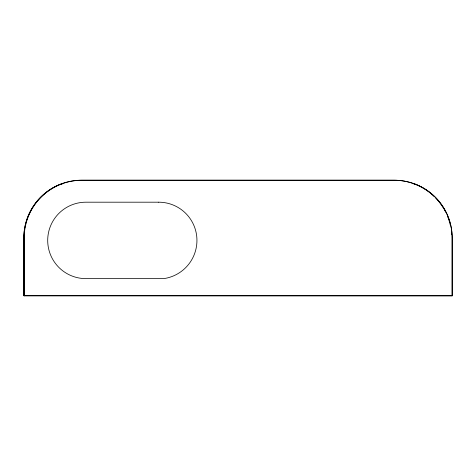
<?xml version="1.0" encoding="UTF-8"?>
<svg xmlns="http://www.w3.org/2000/svg" width="476" height="476" viewBox="0 0 476 476"><rect width="100%" height="100%" fill="white"/><g stroke="black" fill="none" stroke-linecap="round" stroke-linejoin="round"><path stroke-width="0.71" d="M62.1 183.73L59.548 184.599A57.769 57.769 0 0 0 23.883 237.97L23.883 295.739L24.258 295.798M59.922 184.658L62.475 183.79M413.721 183.7L416.536 184.658A57.769 57.769 0 0 1 452.2 238.03L452.2 295.798L24.175 295.798L24.175 238.03A57.769 57.769 0 0 1 81.943 180.261L394.348 180.261A57.769 57.769 0 0 1 452.117 238.03L452.117 295.798M452.2 295.798L23.8 295.739L23.8 237.97A57.769 57.769 0 0 1 81.569 180.202L393.973 180.202A57.769 57.769 0 0 1 415.447 184.337M24.258 238.03L23.8 237.97L23.883 295.739M413.346 183.641L416.167 184.599M416.078 184.599A57.769 57.769 0 0 1 434.332 196.636M435.778 198.105A57.769 57.769 0 0 1 444.001 209.083M444.34 209.684A57.769 57.769 0 0 1 445.631 212.112M447.601 216.497A57.769 57.769 0 0 1 449.772 223.018M449.945 223.684A57.769 57.769 0 0 1 450.272 225.017M451.48 232.478A57.769 57.769 0 0 1 451.641 234.537M158.728 202.193L85.918 202.193A38.217 38.217 0 0 0 47.701 240.41A38.217 38.217 0 0 0 85.918 278.627L163.714 278.627A38.592 38.592 0 0 0 196.945 240.41A38.217 38.217 0 0 0 158.728 202.193"/></g></svg>
